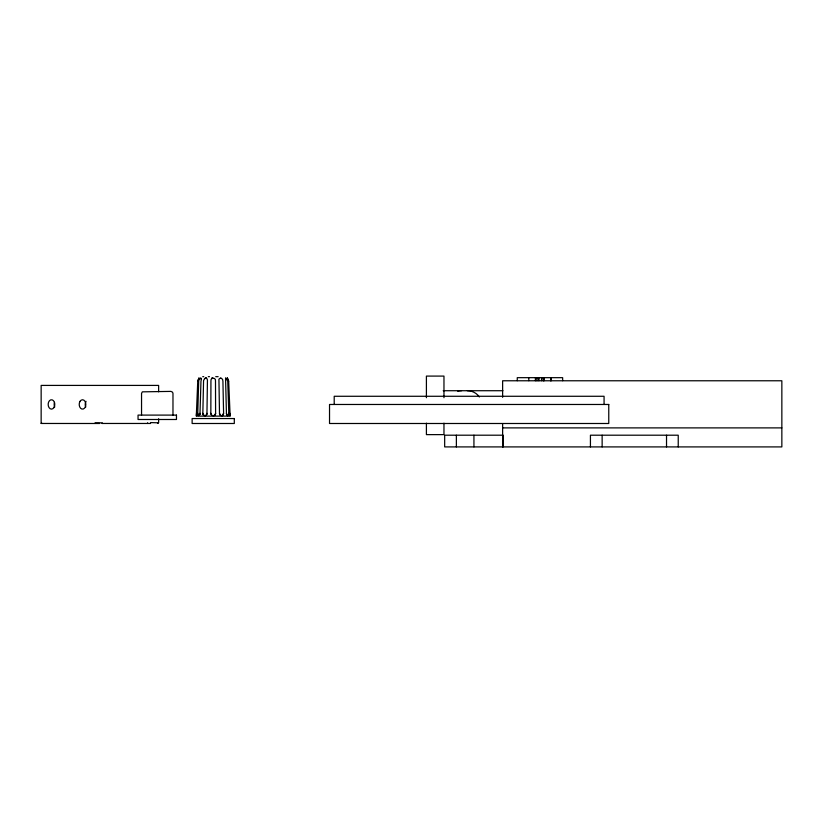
<?xml version="1.0" encoding="UTF-8"?>
<svg xmlns="http://www.w3.org/2000/svg" width="823" height="823" viewBox="0 0 823 823"><rect width="100%" height="100%" fill="white"/><g stroke="black" fill="none" stroke-linecap="round" stroke-linejoin="round"><path stroke-width="1.23" d="M227.611 415.738L228.475 415.348L228.815 413.763L227.745 381.183L225.903 378.117M210.842 413.3L210.935 381.183C210.132 377.171 216.295 377.171 215.492 381.183L215.595 413.3C215.78 416.469 210.657 416.469 210.842 413.3L211.223 414.658M197.715 414.658L198.693 381.183C198.631 377.808 202.828 376.934 200.966 381.183L199.989 413.3C200.894 415.574 196.748 416.448 198.292 414.514L197.613 413.3M206.12 378.045L204.629 378.601L203.569 380.586L202.839 413.3C202.468 416.51 207.17 416.325 206.954 413.3L207.437 379.917L206.676 378.169L204.701 378.549M198.878 378.148L197.757 381.183L196.327 415.738L196.43 415.029M147.626 422.816L147.471 423.434M223.321 414.658L222.786 414.514L223.599 413.3L222.92 381.183C223.362 377.376 217.653 377.088 218.969 381.183L219.484 413.3C219.268 416.325 223.969 416.51 223.599 413.3M215.431 414.226L215.595 413.3M201.203 378.991L200.843 378.045L199.505 378.919M199.722 414.658L199.989 413.3M225.553 378.045L226.448 413.897L227.354 415.584M197.757 381.183L199.032 377.963M228.671 381.183L227.333 377.963L228.671 381.183L230.121 415.79M203.116 414.658L203.651 414.514L202.839 413.3M206.954 413.3L206.779 414.226M228.815 413.3L228.146 414.514L228.712 414.658M226.438 413.3L226.716 414.658M221.037 378.169L220.543 378.055M206.902 413.763L206.573 414.658M196.512 414.226L196.574 413.3M99.604 423.495L41.15 423.464L41.654 422.878M219.854 414.658L219.525 413.763M158.582 422.878L157.553 423.434M229.864 413.3L229.956 414.658M215.554 413.763L215.214 414.658M222.087 415.738L222.817 415.348M213.702 415.738L214.926 415.029M205.184 415.738L205.976 415.348M196.471 414.658L196.553 413.763M95.036 422.816L102.34 422.816M202.736 376.667L203.734 376.667M208.301 376.667L209.474 376.667M215.739 376.667L218.126 376.667M443.206 390.719L502.925 390.719M196.306 416.119L230.131 416.119M101.98 423.464L150.588 423.464M502.627 427.888L781.85 427.888M212.807 378.086L211.83 377.963L212.56 378.148M205.884 378.055L205.081 378.313L205.812 378.066M158.109 422.816L150.64 422.58M219.659 414.226L219.484 413.3M678.234 446.91L678.234 435.202L590.43 435.202L590.43 446.91M666.527 435.202L666.527 446.91M604.072 404.474L604.072 396.274L334.21 396.274L334.21 404.474M602.138 435.202L602.138 446.91M562.654 380.71L562.654 377.675L517.255 377.675L517.255 380.71M550.669 377.675L550.669 380.71M544.219 377.675L544.219 380.71M543.489 377.675L543.489 380.71M543.252 377.675L543.252 380.71M541.544 377.675L541.544 380.71M539.014 377.675L539.024 380.71M537.923 377.675L537.923 380.71M536.195 377.675L536.195 380.71M535.403 377.675L535.403 380.71M528.798 377.675L528.798 380.71M503.213 446.91L503.213 435.202L444.667 435.202L444.667 446.91L781.85 446.91L781.85 380.771L502.627 380.771L502.627 397.324M502.627 424.071L502.627 446.91M473.935 435.202L473.935 446.91M456.374 435.202L456.374 446.91M443.967 397.715L443.967 376.09L426.407 376.09L426.407 397.715M443.967 423.166L443.967 434.626L426.407 434.626L426.407 423.166M172.974 415.101L172.974 393.445L172.532 392.17L170.927 391.398L142.317 391.841L141.546 393.445L141.546 415.101M158.633 391.82L158.633 385.411L41.15 385.411L41.15 423.464M158.633 418.742L158.633 422.58M457.742 391.223A14.639 14.639 0 0 1 461.528 390.719M467.382 390.719A14.639 14.639 0 0 1 479.377 396.964M54.719 407.025A4.681 3.313 -90 0 1 54.513 402.344M85.757 407.025A4.681 3.313 -90 0 1 86.045 401.336M551.112 377.675L551.04 380.71L551.112 377.675M608.763 404.474L329.529 404.474L329.529 423.495L608.763 423.495L608.763 404.474M176.472 415.101L138.048 415.101L138.048 419.493L176.472 419.493L176.472 415.101M234.308 418.547L192.129 418.547L192.129 423.495L234.308 423.495L234.308 418.547M53.958 407.539A4.681 3.313 -90 0 0 52.137 399.844A4.681 3.313 -90 0 0 48.331 405.924A4.681 3.313 -90 0 0 53.958 407.539M80.037 401.336A4.681 3.313 90 0 0 81.858 409.031A4.681 3.313 90 0 0 85.664 402.951A4.681 3.313 90 0 0 80.037 401.336"/></g></svg>
